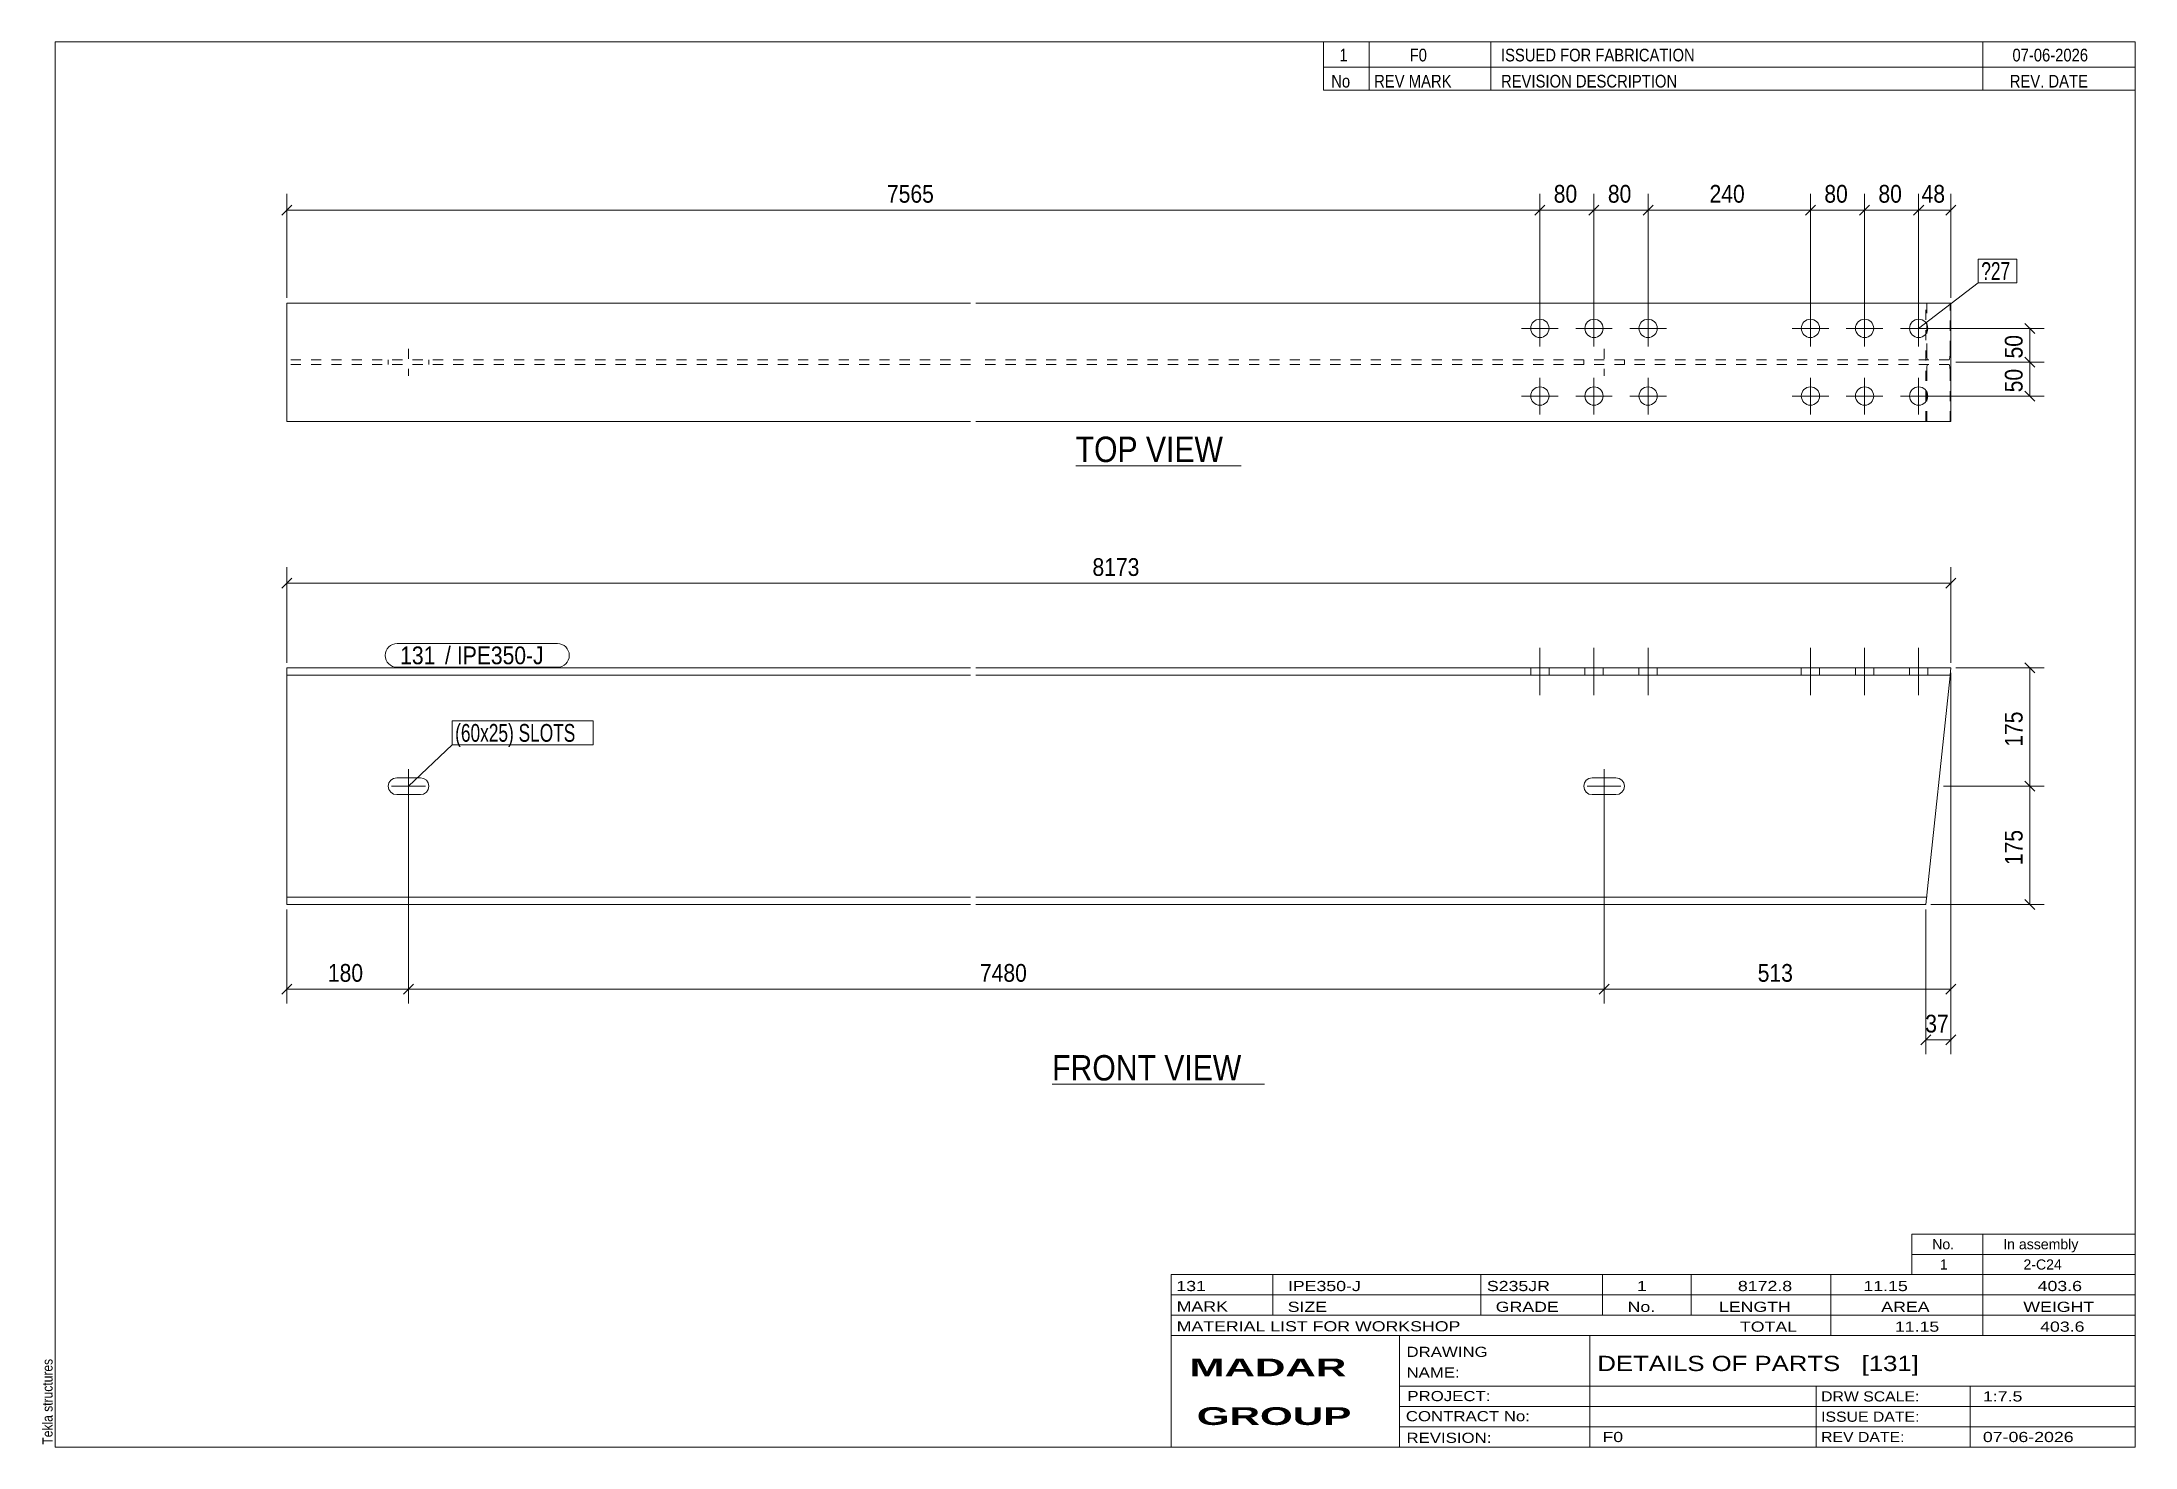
# Model space of a CAD drawing. Header units: millimetres. Extents: x 2 to 415, y 5 to 282.
import ezdxf

# ---------------------------------------------------------------- set-up
doc = ezdxf.new("R2010")
doc.units = ezdxf.units.MM
doc.linetypes.add('XKITLINE00', pattern=[0])
doc.linetypes.add('XKITLINE02', pattern=[4, 2, -2])
for name, color, linetype, lineweight in [('Bolt', 3, 'Continuous', 0), ('BoltMark', 7, 'Continuous', 0), ('Dimensions', 7, 'Continuous', 0), ('DrawingSheet', 5, 'Continuous', 0), ('OtherObjectType', 7, 'Continuous', 0), ('Part', 2, 'Continuous', 0), ('PartMark', 7, 'Continuous', 0)]:
    doc.layers.add(name, color=color, linetype=linetype, lineweight=lineweight)
doc.styles.add('ARIAL', font='ARIAL.TTF')
doc.styles.add('ARIAL_BOLD', font='ARIALBD.TTF')
doc.styles.add('ARIAL_NARROW', font='ARIALN.TTF')

# ---------------------------------------------------------------- blocks, each defined once
blk = doc.blocks.new('*A1')
at = {"layer": 'Bolt', "color": 3, "linetype": 'XKITLINE00', "lineweight": 0}
for p, q in [((71.15, 136.46), (70.79, 135.92)), ((71.7, 136.82), (71.15, 136.46)), ((72.33, 136.95), (71.7, 136.82)), ((77, 136.95), (72.33, 136.95)), ((74.67, 131.95), (74.67, 138.62)), ((77.64, 136.82), (77, 136.95)), ((78.18, 136.46), (77.64, 136.82)), ((78.54, 135.92), (78.18, 136.46)), ((306.8, 136.46), (306.44, 135.92)), ((307.34, 136.82), (306.8, 136.46)), ((307.98, 136.95), (307.34, 136.82)), ((312.65, 136.95), (307.98, 136.95)), ((310.32, 131.95), (310.32, 138.62)), ((313.29, 136.82), (312.65, 136.95)), ((313.83, 136.46), (313.29, 136.82)), ((314.19, 135.92), (313.83, 136.46)), ((70.79, 135.92), (70.67, 135.28)), ((70.67, 135.28), (70.67, 135.28)), ((70.67, 135.28), (70.79, 134.65)), ((70.79, 134.65), (71.15, 134.1)), ((71.15, 134.1), (71.7, 133.74)), ((78, 135.28), (71.33, 135.28)), ((71.7, 133.74), (72.33, 133.62)), ((72.33, 133.62), (77, 133.62)), ((77, 133.62), (77.64, 133.74)), ((77.64, 133.74), (78.18, 134.1)), ((78.18, 134.1), (78.54, 134.65)), ((78.67, 135.28), (78.54, 135.92)), ((78.54, 134.65), (78.67, 135.28)), ((78.67, 135.28), (78.67, 135.28)), ((306.44, 135.92), (306.32, 135.28)), ((306.32, 135.28), (306.32, 135.28)), ((306.32, 135.28), (306.44, 134.65)), ((306.44, 134.65), (306.8, 134.1)), ((306.8, 134.1), (307.34, 133.74)), ((313.65, 135.28), (306.98, 135.28)), ((307.34, 133.74), (307.98, 133.62)), ((307.98, 133.62), (312.65, 133.62)), ((312.65, 133.62), (313.29, 133.74)), ((313.29, 133.74), (313.83, 134.1)), ((313.83, 134.1), (314.19, 134.65)), ((314.32, 135.28), (314.19, 135.92)), ((314.19, 134.65), (314.32, 135.28)), ((314.32, 135.28), (314.32, 135.28))]:
    blk.add_line(p, q, dxfattribs=at)
blk = doc.blocks.new('*A2')
at = {"layer": 'Bolt', "color": 3, "linetype": 'XKITLINE00', "lineweight": 0}
for p, q in [((297.67, 153.22), (297.67, 162.55)), ((297.67, 153.22), (297.67, 162.55)), ((308.33, 153.22), (308.33, 162.55)), ((308.33, 153.22), (308.33, 162.55)), ((319, 153.22), (319, 162.55)), ((319, 153.22), (319, 162.55)), ((351, 153.22), (351, 162.55)), ((351, 153.22), (351, 162.55)), ((361.67, 153.22), (361.67, 162.55)), ((361.67, 153.22), (361.67, 162.55)), ((372.33, 153.22), (372.33, 162.55)), ((372.33, 153.22), (372.33, 162.55)), ((295.87, 158.62), (295.87, 157.15)), ((295.87, 158.62), (295.87, 157.15)), ((299.47, 158.62), (299.47, 157.15)), ((299.47, 158.62), (299.47, 157.15)), ((306.53, 158.62), (306.53, 157.15)), ((306.53, 158.62), (306.53, 157.15)), ((310.13, 158.62), (310.13, 157.15)), ((310.13, 158.62), (310.13, 157.15)), ((317.2, 158.62), (317.2, 157.15)), ((317.2, 158.62), (317.2, 157.15)), ((320.8, 158.62), (320.8, 157.15)), ((320.8, 158.62), (320.8, 157.15)), ((349.2, 158.62), (349.2, 157.15)), ((349.2, 158.62), (349.2, 157.15)), ((352.8, 158.62), (352.8, 157.15)), ((352.8, 158.62), (352.8, 157.15)), ((359.87, 158.62), (359.87, 157.15)), ((359.87, 158.62), (359.87, 157.15)), ((363.47, 158.62), (363.47, 157.15)), ((363.47, 158.62), (363.47, 157.15)), ((370.53, 158.62), (370.53, 157.15)), ((370.53, 158.62), (370.53, 157.15)), ((374.13, 158.62), (374.13, 157.15)), ((374.13, 158.62), (374.13, 157.15))]:
    blk.add_line(p, q, dxfattribs=at)
blk = doc.blocks.new('*A3')
at = {"layer": 'Part', "color": 2, "linetype": 'XKITLINE00', "lineweight": 0}
for p, q in [((50.67, 111.95), (50.67, 158.62)), ((50.67, 158.62), (185.47, 158.62)), ((185.47, 157.15), (50.67, 157.15)), ((186.47, 158.62), (378.68, 158.62)), ((378.53, 157.15), (186.47, 157.15)), ((378.51, 157.02), (373.76, 111.95)), ((378.53, 157.15), (378.51, 157.02)), ((378.68, 158.62), (378.53, 157.15)), ((185.47, 113.42), (50.67, 113.42)), ((185.47, 111.95), (50.67, 111.95)), ((373.92, 113.42), (186.47, 113.42)), ((373.76, 111.95), (186.47, 111.95))]:
    blk.add_line(p, q, dxfattribs=at)
at = {"layer": 'Part', "color": 7, "linetype": 'XKITLINE02', "lineweight": 0}
blk.add_line((373.93, 113.55), (373.92, 113.42), dxfattribs=at)
blk = doc.blocks.new('*A4')
at = {"layer": 'Bolt', "color": 3, "linetype": 'XKITLINE02', "lineweight": 0}
for p, q in [((70.67, 219.32), (70.67, 218.38)), ((74.67, 221.52), (74.67, 216.18)), ((78.67, 219.32), (78.67, 218.38)), ((306.32, 219.32), (306.32, 218.38)), ((310.32, 221.52), (310.32, 216.18)), ((314.32, 219.32), (314.32, 218.38))]:
    blk.add_line(p, q, dxfattribs=at)
blk = doc.blocks.new('*A5')
at = {"layer": 'Bolt', "color": 3, "linetype": 'XKITLINE00', "lineweight": 0}
for p, q in [((297.67, 229.12), (297.67, 221.92)), ((308.33, 229.12), (308.33, 221.92)), ((319, 229.12), (319, 221.92)), ((351, 229.12), (351, 221.92)), ((361.67, 229.12), (361.67, 221.92)), ((372.33, 229.12), (372.33, 221.92)), ((294.07, 225.52), (301.27, 225.52)), ((304.73, 225.52), (311.93, 225.52)), ((315.4, 225.52), (322.6, 225.52)), ((347.4, 225.52), (354.6, 225.52)), ((358.07, 225.52), (365.27, 225.52)), ((368.73, 225.52), (375.93, 225.52)), ((297.67, 215.78), (297.67, 208.58)), ((308.33, 215.78), (308.33, 208.58)), ((319, 215.78), (319, 208.58)), ((351, 215.78), (351, 208.58)), ((361.67, 215.78), (361.67, 208.58)), ((372.33, 215.78), (372.33, 208.58)), ((294.07, 212.18), (301.27, 212.18)), ((304.73, 212.18), (311.93, 212.18)), ((315.4, 212.18), (322.6, 212.18)), ((347.4, 212.18), (354.6, 212.18)), ((358.07, 212.18), (365.27, 212.18)), ((368.73, 212.18), (375.93, 212.18))]:
    blk.add_line(p, q, dxfattribs=at)
for centre in [(297.67, 225.52), (308.33, 225.52), (319, 225.52), (351, 225.52), (361.67, 225.52), (372.33, 225.52), (297.67, 212.18), (308.33, 212.18), (319, 212.18), (351, 212.18), (361.67, 212.18), (372.33, 212.18)]:
    blk.add_circle(centre, 1.8, dxfattribs=at)
blk = doc.blocks.new('*A6')
at = {"layer": 'Part', "color": 2, "linetype": 'XKITLINE00', "lineweight": 0}
for p, q in [((50.67, 207.18), (50.67, 230.52)), ((185.47, 230.52), (50.67, 230.52)), ((378.68, 230.52), (186.47, 230.52)), ((378.68, 207.18), (378.68, 230.52)), ((50.67, 207.18), (185.47, 207.18)), ((186.47, 207.18), (378.68, 207.18))]:
    blk.add_line(p, q, dxfattribs=at)
at = {"layer": 'Part', "color": 7, "linetype": 'XKITLINE02', "lineweight": 0}
for p, q in [((373.76, 207.18), (373.76, 230.52)), ((373.92, 230.52), (373.92, 221.05)), ((378.53, 221.05), (378.53, 230.52)), ((185.47, 219.32), (50.67, 219.32)), ((378.35, 219.32), (186.47, 219.32)), ((373.92, 221.05), (373.93, 220.39)), ((373.93, 220.39), (373.97, 219.82)), ((373.97, 219.82), (374.03, 219.45)), ((374.03, 219.45), (374.1, 219.32)), ((378.35, 219.32), (378.42, 219.45)), ((378.42, 219.45), (378.47, 219.82)), ((378.47, 219.82), (378.51, 220.39)), ((378.51, 220.39), (378.53, 221.05)), ((185.47, 218.38), (50.67, 218.38)), ((378.35, 218.38), (186.47, 218.38)), ((373.93, 217.31), (373.92, 216.65)), ((373.92, 207.18), (373.92, 216.65)), ((373.97, 217.88), (373.93, 217.31)), ((374.03, 218.25), (373.97, 217.88)), ((374.1, 218.38), (374.03, 218.25)), ((378.42, 218.25), (378.35, 218.38)), ((378.47, 217.88), (378.42, 218.25)), ((378.51, 217.31), (378.47, 217.88)), ((378.53, 216.65), (378.51, 217.31)), ((378.53, 207.18), (378.53, 216.65))]:
    blk.add_line(p, q, dxfattribs=at)
blk = doc.blocks.new('*A7')
at = {"layer": 'DrawingSheet', "color": 5, "linetype": 'XKITLINE00', "lineweight": 0}
for p, q in [((415, 282), (5, 282)), ((5, 282), (5, 5)), ((415, 5), (415, 282)), ((5, 5), (415, 5))]:
    blk.add_line(p, q, dxfattribs=at)
at = {"layer": 'DrawingSheet', "color": 5, "style": 'ARIAL', "width": 0.85}
blk.add_text('Tekla structures', height=2, rotation=90, dxfattribs=at).set_placement((4.5, 5.5))
blk = doc.blocks.new('*A8')
at = {"layer": 'OtherObjectType', "color": 7, "linetype": 'XKITLINE00', "lineweight": 0}
for p, q in [((371, 47), (415, 47)), ((371, 43), (371, 47)), ((385, 43), (385, 47)), ((415, 43), (415, 47)), ((371, 43), (415, 43)), ((371, 39), (371, 43)), ((385, 39), (385, 43)), ((415, 39), (415, 43)), ((371, 39), (415, 39))]:
    blk.add_line(p, q, dxfattribs=at)
at = {"layer": 'OtherObjectType', "color": 7, "style": 'ARIAL_NARROW', "width": 1.211571}
for s, p in [('No.', (375, 44)), ('In assembly', (389, 44)), ('1', (376.5, 40)), ('2-C24', (392.99, 40))]:
    blk.add_text(s, height=2, dxfattribs=at).set_placement(p)
blk = doc.blocks.new('*A9')
at = {"layer": 'OtherObjectType', "color": 7, "linetype": 'XKITLINE00', "lineweight": 0}
for p, q in [((255, 282), (415, 282)), ((415, 282), (255, 282)), ((255, 282), (255, 277)), ((264, 282), (264, 277)), ((288, 282), (288, 277)), ((385, 282), (385, 277)), ((415, 282), (415, 277)), ((255, 277), (415, 277)), ((255, 277), (255, 272.5)), ((255, 277), (415, 277)), ((264, 277), (264, 272.5)), ((288, 277), (288, 272.5)), ((385, 277), (385, 272.5)), ((415, 277), (415, 272.5)), ((415, 272.5), (255, 272.5))]:
    blk.add_line(p, q, dxfattribs=at)
at = {"layer": 'OtherObjectType', "color": 7, "style": 'ARIAL_NARROW'}
for s, width, p in [('1', 1.017001, (258.16, 278.15)), ('F0', 1.017001, (272, 278.15)), ('ISSUED FOR FABRICATION', 1.017001, (290, 278.15)), ('07-06-2026', 1.017001, (390.82, 278.15)), ('No', 1.02, (256.54, 273)), ('REV MARK', 1.02, (265, 273)), ('REVISION DESCRIPTION', 1.02, (290, 273)), ('REV. DATE', 1.02, (390.28, 273))]:
    blk.add_text(s, height=2.5, dxfattribs=dict(at, width=width)).set_placement(p)
blk = doc.blocks.new('*A10')
at = {"layer": 'OtherObjectType', "color": 7, "linetype": 'XKITLINE00', "lineweight": 0}
for p, q in [((225, 39), (415, 39)), ((225, 39), (225, 35)), ((225, 39), (415, 39)), ((245, 35), (245, 39)), ((286, 35), (286, 39)), ((310, 35), (310, 39)), ((327.5, 35), (327.5, 39)), ((355, 35), (355, 39)), ((385, 35), (385, 39)), ((415, 35), (415, 39)), ((225, 35), (415, 35)), ((225, 35), (225, 5)), ((225, 35), (415, 35)), ((245, 31), (245, 35)), ((286, 31), (286, 35)), ((310, 31), (310, 35)), ((327.5, 31), (327.5, 35)), ((355, 31), (355, 35)), ((385, 31), (385, 35)), ((415, 31), (415, 35)), ((225, 31), (415, 31)), ((355, 27), (355, 31)), ((385, 27), (385, 31)), ((415, 27), (415, 31)), ((225, 27), (415, 27)), ((270, 21), (270, 27)), ((307.5, 17), (307.5, 27)), ((415, 21), (415, 27)), ((270, 21), (270, 5)), ((415, 17), (415, 21)), ((270, 17), (415, 17)), ((307.5, 5), (307.5, 17)), ((352.16, 13), (352.16, 17)), ((382.5, 5), (382.5, 17)), ((415, 13), (415, 17)), ((270, 13), (415, 13)), ((352.16, 5), (352.16, 13)), ((415, 9), (415, 13)), ((270, 9), (415, 9)), ((415, 5), (415, 9)), ((225, 5), (415, 5)), ((262.5, 5), (415, 5))]:
    blk.add_line(p, q, dxfattribs=at)
at = {"layer": 'OtherObjectType', "color": 7, "style": 'ARIAL_NARROW'}
for s, height, width, p in [('131', 2, 1.525501, (226.01, 35.76)), ('IPE350-J', 2, 1.525501, (248, 35.76)), ('S235JR', 2, 1.525501, (287.22, 35.76)), ('1', 2, 1.525501, (316.82, 35.76)), ('8172.8', 2, 1.525501, (336.7, 35.76)), ('11.15', 2, 1.525501, (361.45, 35.76)), ('403.6', 2, 1.525501, (395.78, 35.76)), ('MARK', 2, 1.525501, (226.08, 31.73)), ('SIZE', 2, 1.525501, (247.96, 31.66)), ('GRADE', 2, 1.525501, (288.96, 31.66)), ('No.', 2, 1.525501, (314.96, 31.66)), ('LENGTH', 2, 1.525501, (332.96, 31.66)), ('AREA', 2, 1.525501, (364.96, 31.66)), ('WEIGHT', 2, 1.525501, (392.96, 31.66)), ('MATERIAL LIST FOR WORKSHOP', 2, 1.525501, (226.08, 27.82)), ('TOTAL', 2, 1.525501, (337.1, 27.75)), ('11.15', 2, 1.525501, (367.64, 27.75)), ('403.6', 2, 1.525501, (396.27, 27.75)), ('DRAWING', 2, 1.445, (271.38, 22.78)), ('NAME:', 2, 1.445, (271.38, 18.72)), ('DETAILS OF PARTS   [131]', 3, 1.474651, (309, 20)), ('PROJECT:', 2, 1.445, (271.55, 14.07)), ('DRW SCALE:', 2, 1.36, (353.1, 14)), ('1:7.5', 2, 1.525501, (385, 14)), ('CONTRACT No:', 2, 1.445, (271.25, 10.11)), ('ISSUE DATE:', 2, 1.36, (353.1, 10)), ('REVISION:', 2, 1.445, (271.38, 5.84)), ('F0', 2, 1.525501, (310, 6)), ('REV DATE:', 2, 1.36, (353.1, 6)), ('07-06-2026', 2, 1.525501, (385, 6))]:
    blk.add_text(s, height=height, dxfattribs=dict(at, width=width)).set_placement(p)
at = {"layer": 'OtherObjectType', "color": 1, "style": 'ARIAL_BOLD', "width": 1.7}
for s, p in [('MADAR ', (228.58, 18.97)), ('GROUP', (230.03, 9.37))]:
    blk.add_text(s, height=3.5, dxfattribs=at).set_placement(p)
blk = doc.blocks.new('*A11')
at = {"layer": 'Dimensions', "color": 7, "linetype": 'XKITLINE00', "lineweight": 0}
for p, q in [((393.28, 136.27), (395.26, 134.29)), ((377.22, 135.28), (397.07, 135.28)), ((394.27, 111.95), (394.27, 135.28)), ((374.76, 111.95), (397.07, 111.95)), ((393.28, 112.94), (395.26, 110.96))]:
    blk.add_line(p, q, dxfattribs=at)
at = {"layer": 'Dimensions', "color": 3}
for p in [(394.27, 135.28), (394.27, 111.95)]:
    blk.add_point(p, dxfattribs=at)
at = {"layer": 'Dimensions', "color": 3, "style": 'ARIAL', "width": 0.85}
blk.add_text('175', height=3.5, rotation=90.0002, dxfattribs=at).set_placement((392.82, 119.72))
blk = doc.blocks.new('*A12')
at = {"layer": 'Dimensions', "color": 7, "linetype": 'XKITLINE00', "lineweight": 0}
for p, q in [((379.68, 158.62), (397.07, 158.62)), ((393.28, 159.61), (395.26, 157.63)), ((394.27, 135.28), (394.27, 158.62)), ((393.28, 136.27), (395.26, 134.29)), ((377.22, 135.28), (397.07, 135.28))]:
    blk.add_line(p, q, dxfattribs=at)
at = {"layer": 'Dimensions', "color": 3}
for p in [(394.27, 158.62), (394.27, 135.28)]:
    blk.add_point(p, dxfattribs=at)
at = {"layer": 'Dimensions', "color": 3, "style": 'ARIAL', "width": 0.85}
blk.add_text('175', height=3.5, rotation=90.0002, dxfattribs=at).set_placement((392.82, 143.06))
blk = doc.blocks.new('*A13')
at = {"layer": 'Dimensions', "color": 7, "linetype": 'XKITLINE00', "lineweight": 0}
for p, q in [((50.67, 159.62), (50.67, 178.48)), ((378.68, 159.62), (378.68, 178.48)), ((51.66, 176.27), (49.68, 174.29)), ((50.67, 175.28), (378.68, 175.28)), ((379.67, 176.27), (377.69, 174.29))]:
    blk.add_line(p, q, dxfattribs=at)
at = {"layer": 'Dimensions', "color": 3}
for p in [(50.67, 175.28), (378.68, 175.28)]:
    blk.add_point(p, dxfattribs=at)
at = {"layer": 'Dimensions', "color": 3, "style": 'ARIAL', "width": 0.85}
blk.add_text('8173', height=3.5, dxfattribs=at).set_placement((209.48, 176.73))
blk = doc.blocks.new('*A14')
at = {"layer": 'Dimensions', "color": 7, "linetype": 'XKITLINE00', "lineweight": 0}
for p, q in [((378.68, 157.62), (378.68, 82.48)), ((373.76, 110.95), (373.76, 82.48)), ((374.75, 86.27), (372.77, 84.29)), ((373.76, 85.28), (378.68, 85.28)), ((379.67, 86.27), (377.69, 84.29))]:
    blk.add_line(p, q, dxfattribs=at)
at = {"layer": 'Dimensions', "color": 3}
for p in [(373.76, 85.28), (378.68, 85.28)]:
    blk.add_point(p, dxfattribs=at)
at = {"layer": 'Dimensions', "color": 3, "style": 'ARIAL', "width": 0.85}
blk.add_text('37', height=3.5, dxfattribs=at).set_placement((373.63, 86.73))
blk = doc.blocks.new('*A15')
at = {"layer": 'Dimensions', "color": 7, "linetype": 'XKITLINE00', "lineweight": 0}
for p, q in [((74.67, 134.28), (74.67, 92.48)), ((50.67, 110.95), (50.67, 92.48)), ((51.66, 96.27), (49.68, 94.29)), ((50.67, 95.28), (74.67, 95.28)), ((75.66, 96.27), (73.68, 94.29))]:
    blk.add_line(p, q, dxfattribs=at)
at = {"layer": 'Dimensions', "color": 3}
for p in [(50.67, 95.28), (74.67, 95.28)]:
    blk.add_point(p, dxfattribs=at)
at = {"layer": 'Dimensions', "color": 3, "style": 'ARIAL', "width": 0.85}
blk.add_text('180', height=3.5, dxfattribs=at).set_placement((58.77, 96.73))
blk = doc.blocks.new('*A16')
at = {"layer": 'Dimensions', "color": 7, "linetype": 'XKITLINE00', "lineweight": 0}
for p, q in [((74.67, 134.28), (74.67, 92.48)), ((310.32, 134.28), (310.32, 92.48)), ((75.66, 96.27), (73.68, 94.29)), ((74.67, 95.28), (310.32, 95.28)), ((311.31, 96.27), (309.33, 94.29))]:
    blk.add_line(p, q, dxfattribs=at)
at = {"layer": 'Dimensions', "color": 3}
for p in [(74.67, 95.28), (310.32, 95.28)]:
    blk.add_point(p, dxfattribs=at)
at = {"layer": 'Dimensions', "color": 3, "style": 'ARIAL', "width": 0.85}
blk.add_text('7480', height=3.5, dxfattribs=at).set_placement((187.3, 96.73))
blk = doc.blocks.new('*A17')
at = {"layer": 'Dimensions', "color": 7, "linetype": 'XKITLINE00', "lineweight": 0}
for p, q in [((378.68, 157.62), (378.68, 92.48)), ((310.32, 134.28), (310.32, 92.48)), ((311.31, 96.27), (309.33, 94.29)), ((310.32, 95.28), (378.68, 95.28)), ((379.67, 96.27), (377.69, 94.29))]:
    blk.add_line(p, q, dxfattribs=at)
at = {"layer": 'Dimensions', "color": 3}
for p in [(310.32, 95.28), (378.68, 95.28)]:
    blk.add_point(p, dxfattribs=at)
at = {"layer": 'Dimensions', "color": 3, "style": 'ARIAL', "width": 0.85}
blk.add_text('513', height=3.5, dxfattribs=at).set_placement((340.61, 96.73))
blk = doc.blocks.new('*A18')
at = {"layer": 'BoltMark', "color": 7, "linetype": 'XKITLINE00', "lineweight": 0}
for p, q in [((83.26, 148.14), (111.05, 148.14)), ((83.26, 143.44), (83.26, 148.14)), ((111.05, 143.44), (111.05, 148.14)), ((74.67, 135.28), (83.26, 143.44)), ((83.26, 143.44), (111.05, 143.44))]:
    blk.add_line(p, q, dxfattribs=at)
at = {"layer": 'BoltMark', "color": 3, "style": 'ARIAL_NARROW', "width": 0.85}
blk.add_text('(60x25) SLOTS', height=3.5, dxfattribs=at).set_placement((83.86, 144.04))
blk = doc.blocks.new('*A19')
at = {"layer": 'PartMark', "color": 7, "linetype": 'XKITLINE00', "lineweight": 0}
for p, q in [((72.42, 163.42), (104, 163.42)), ((72.42, 158.72), (104, 158.72))]:
    blk.add_line(p, q, dxfattribs=at)
for centre, start, end in [((72.42, 161.07), 90, 270), ((104, 161.07), 270, 90)]:
    blk.add_arc(centre, 2.35, start, end, dxfattribs=at)
at = {"layer": 'PartMark', "color": 1, "style": 'ARIAL', "width": 0.85}
blk.add_text('131', height=3.5, dxfattribs=at).set_placement((73.02, 159.32))
at = {"layer": 'PartMark', "color": 3, "style": 'ARIAL', "width": 0.85}
for s, p in [('/', (81.85, 159.32)), ('IPE350-J', (84.2, 159.32))]:
    blk.add_text(s, height=3.5, dxfattribs=at).set_placement(p)
blk = doc.blocks.new('*A20')
at = {"layer": 'OtherObjectType', "color": 7, "linetype": 'XKITLINE00', "lineweight": 0}
blk.add_line((201.54, 76.53), (243.39, 76.53), dxfattribs=at)
at = {"layer": 'OtherObjectType', "color": 3, "style": 'ARIAL', "width": 0.85}
blk.add_text('FRONT VIEW', height=5, dxfattribs=at).set_placement((201.54, 77.28))
blk = doc.blocks.new('*A21')
at = {"layer": 'Dimensions', "color": 7, "linetype": 'XKITLINE00', "lineweight": 0}
for p, q in [((379.68, 218.85), (397.07, 218.85)), ((393.28, 219.84), (395.26, 217.86)), ((394.27, 212.18), (394.27, 218.85)), ((373.33, 212.18), (397.07, 212.18)), ((393.28, 213.17), (395.26, 211.19))]:
    blk.add_line(p, q, dxfattribs=at)
at = {"layer": 'Dimensions', "color": 3}
for p in [(394.27, 218.85), (394.27, 212.18)]:
    blk.add_point(p, dxfattribs=at)
at = {"layer": 'Dimensions', "color": 3, "style": 'ARIAL', "width": 0.85}
blk.add_text('50', height=3.5, rotation=90.0002, dxfattribs=at).set_placement((392.82, 212.92))
blk = doc.blocks.new('*A22')
at = {"layer": 'Dimensions', "color": 7, "linetype": 'XKITLINE00', "lineweight": 0}
for p, q in [((373.33, 225.52), (397.07, 225.52)), ((393.28, 226.51), (395.26, 224.53)), ((394.27, 218.85), (394.27, 225.52)), ((379.68, 218.85), (397.07, 218.85)), ((393.28, 219.84), (395.26, 217.86))]:
    blk.add_line(p, q, dxfattribs=at)
at = {"layer": 'Dimensions', "color": 3}
for p in [(394.27, 225.52), (394.27, 218.85)]:
    blk.add_point(p, dxfattribs=at)
at = {"layer": 'Dimensions', "color": 3, "style": 'ARIAL', "width": 0.85}
blk.add_text('50', height=3.5, rotation=90.0002, dxfattribs=at).set_placement((392.82, 219.59))
blk = doc.blocks.new('*A23')
at = {"layer": 'Dimensions', "color": 7, "linetype": 'XKITLINE00', "lineweight": 0}
for p, q in [((50.67, 231.52), (50.67, 252.05)), ((297.67, 226.52), (297.67, 252.05)), ((51.66, 249.84), (49.68, 247.86)), ((50.67, 248.85), (297.67, 248.85)), ((298.66, 249.84), (296.68, 247.86))]:
    blk.add_line(p, q, dxfattribs=at)
at = {"layer": 'Dimensions', "color": 3}
for p in [(50.67, 248.85), (297.67, 248.85)]:
    blk.add_point(p, dxfattribs=at)
at = {"layer": 'Dimensions', "color": 3, "style": 'ARIAL', "width": 0.85}
blk.add_text('7565', height=3.5, dxfattribs=at).set_placement((168.97, 250.3))
blk = doc.blocks.new('*A24')
at = {"layer": 'Dimensions', "color": 7, "linetype": 'XKITLINE00', "lineweight": 0}
for p, q in [((297.67, 226.52), (297.67, 252.05)), ((308.33, 226.52), (308.33, 252.05)), ((298.66, 249.84), (296.68, 247.86)), ((297.67, 248.85), (308.33, 248.85)), ((309.32, 249.84), (307.34, 247.86))]:
    blk.add_line(p, q, dxfattribs=at)
at = {"layer": 'Dimensions', "color": 3}
for p in [(297.67, 248.85), (308.33, 248.85)]:
    blk.add_point(p, dxfattribs=at)
at = {"layer": 'Dimensions', "color": 3, "style": 'ARIAL', "width": 0.85}
blk.add_text('80', height=3.5, dxfattribs=at).set_placement((300.4, 250.3))
blk = doc.blocks.new('*A25')
at = {"layer": 'Dimensions', "color": 7, "linetype": 'XKITLINE00', "lineweight": 0}
for p, q in [((308.33, 226.52), (308.33, 252.05)), ((319, 226.52), (319, 252.05)), ((309.32, 249.84), (307.34, 247.86)), ((308.33, 248.85), (319, 248.85)), ((319.99, 249.84), (318.01, 247.86))]:
    blk.add_line(p, q, dxfattribs=at)
at = {"layer": 'Dimensions', "color": 3}
for p in [(308.33, 248.85), (319, 248.85)]:
    blk.add_point(p, dxfattribs=at)
at = {"layer": 'Dimensions', "color": 3, "style": 'ARIAL', "width": 0.85}
blk.add_text('80', height=3.5, dxfattribs=at).set_placement((311.07, 250.3))
blk = doc.blocks.new('*A26')
at = {"layer": 'Dimensions', "color": 7, "linetype": 'XKITLINE00', "lineweight": 0}
for p, q in [((319, 226.52), (319, 252.05)), ((351, 226.52), (351, 252.05)), ((319.99, 249.84), (318.01, 247.86)), ((319, 248.85), (351, 248.85)), ((351.99, 249.84), (350.01, 247.86))]:
    blk.add_line(p, q, dxfattribs=at)
at = {"layer": 'Dimensions', "color": 3}
for p in [(319, 248.85), (351, 248.85)]:
    blk.add_point(p, dxfattribs=at)
at = {"layer": 'Dimensions', "color": 3, "style": 'ARIAL', "width": 0.85}
blk.add_text('240', height=3.5, dxfattribs=at).set_placement((331.11, 250.3))
blk = doc.blocks.new('*A27')
at = {"layer": 'Dimensions', "color": 7, "linetype": 'XKITLINE00', "lineweight": 0}
for p, q in [((351, 226.52), (351, 252.05)), ((361.67, 226.52), (361.67, 252.05)), ((351.99, 249.84), (350.01, 247.86)), ((351, 248.85), (361.67, 248.85)), ((362.66, 249.84), (360.68, 247.86))]:
    blk.add_line(p, q, dxfattribs=at)
at = {"layer": 'Dimensions', "color": 3}
for p in [(351, 248.85), (361.67, 248.85)]:
    blk.add_point(p, dxfattribs=at)
at = {"layer": 'Dimensions', "color": 3, "style": 'ARIAL', "width": 0.85}
blk.add_text('80', height=3.5, dxfattribs=at).set_placement((353.74, 250.3))
blk = doc.blocks.new('*A28')
at = {"layer": 'Dimensions', "color": 7, "linetype": 'XKITLINE00', "lineweight": 0}
for p, q in [((361.67, 226.52), (361.67, 252.05)), ((372.33, 226.52), (372.33, 252.05)), ((362.66, 249.84), (360.68, 247.86)), ((361.67, 248.85), (372.33, 248.85)), ((373.32, 249.84), (371.34, 247.86))]:
    blk.add_line(p, q, dxfattribs=at)
at = {"layer": 'Dimensions', "color": 3}
for p in [(361.67, 248.85), (372.33, 248.85)]:
    blk.add_point(p, dxfattribs=at)
at = {"layer": 'Dimensions', "color": 3, "style": 'ARIAL', "width": 0.85}
blk.add_text('80', height=3.5, dxfattribs=at).set_placement((364.4, 250.3))
blk = doc.blocks.new('*A29')
at = {"layer": 'Dimensions', "color": 7, "linetype": 'XKITLINE00', "lineweight": 0}
for p, q in [((372.33, 226.52), (372.33, 252.05)), ((378.68, 231.52), (378.68, 252.05)), ((373.32, 249.84), (371.34, 247.86)), ((372.33, 248.85), (378.68, 248.85)), ((379.67, 249.84), (377.69, 247.86))]:
    blk.add_line(p, q, dxfattribs=at)
at = {"layer": 'Dimensions', "color": 3}
for p in [(372.33, 248.85), (378.68, 248.85)]:
    blk.add_point(p, dxfattribs=at)
at = {"layer": 'Dimensions', "color": 3, "style": 'ARIAL', "width": 0.85}
blk.add_text('48', height=3.5, dxfattribs=at).set_placement((372.91, 250.3))
blk = doc.blocks.new('*A30')
at = {"layer": 'BoltMark', "color": 7, "linetype": 'XKITLINE00', "lineweight": 0}
for p, q in [((384.07, 239.18), (391.66, 239.18)), ((384.07, 234.48), (384.07, 239.18)), ((391.66, 234.48), (391.66, 239.18)), ((372.33, 225.52), (384.07, 234.48)), ((384.07, 234.48), (391.66, 234.48))]:
    blk.add_line(p, q, dxfattribs=at)
at = {"layer": 'BoltMark', "color": 3, "style": 'ARIAL_NARROW', "width": 0.85}
blk.add_text('?27', height=3.5, dxfattribs=at).set_placement((384.67, 235.08))
blk = doc.blocks.new('*A31')
at = {"layer": 'OtherObjectType', "color": 7, "linetype": 'XKITLINE00', "lineweight": 0}
blk.add_line((206.17, 198.43), (238.77, 198.43), dxfattribs=at)
at = {"layer": 'OtherObjectType', "color": 3, "style": 'ARIAL', "width": 0.85}
blk.add_text('TOP VIEW', height=5, dxfattribs=at).set_placement((206.17, 199.18))

msp = doc.modelspace()

# ---------------------------------------------------------------- block references
at = {"lineweight": 0}
for name in ['*A7', '*A9', '*A23', '*A24', '*A25', '*A26', '*A27', '*A28', '*A29', '*A30', '*A6', '*A5', '*A22', '*A4', '*A21', '*A31', '*A13', '*A19', '*A2', '*A3', '*A17', '*A14', '*A12', '*A18', '*A1', '*A11', '*A15', '*A16', '*A20', '*A8', '*A10']:
    msp.add_blockref(name, (0, 0), dxfattribs=at)

doc.saveas('drawing.dxf')
